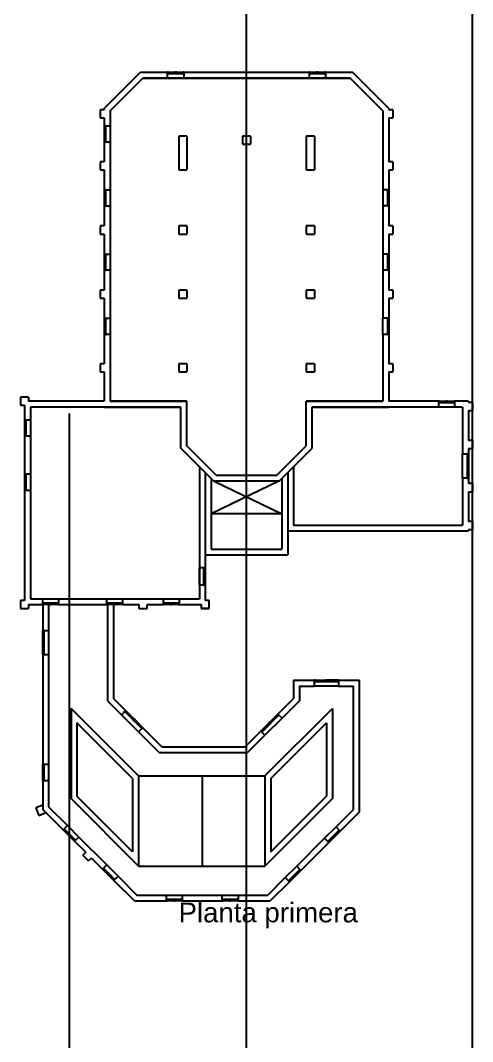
# Model space of a CAD drawing. Header units: millimetres. Extents: x 1971 to 2227, y 2630 to 3098.
# Drawn here: x 2091.8 to 2114.8, y 2922.3 to 2974.3 of the extents above; entities that cross this region are included whole.
import ezdxf

# ---------------------------------------------------------------- set-up
doc = ezdxf.new("R2010")
doc.units = ezdxf.units.MM
for name, color, linetype in [('CarpinteriaExterior', 130, 'Continuous'), ('Montaje', 7, 'Continuous'), ('PrimerPlano', 160, 'Continuous'), ('SegundoPlano', 254, 'Continuous'), ('Texto', 250, 'Continuous')]:
    doc.layers.add(name, color=color, linetype=linetype)
doc.styles.get("Standard").update_dxf_attribs({"font": 'arial.ttf'})

msp = doc.modelspace()

# ---------------------------------------------------------------- linework, layer by layer
at = {"layer": 'CarpinteriaExterior'}
for p, q in [((2099.25, 2971.685), (2100.072, 2971.685)), ((2106.466, 2971.685), (2107.288, 2971.685)), ((2099.25, 2971.618), (2100.072, 2971.618)), ((2106.466, 2971.618), (2107.288, 2971.618)), ((2096.021, 2968.957), (2096.021, 2968.135)), ((2096.089, 2968.957), (2096.089, 2968.135)), ((2096.021, 2965.685), (2096.021, 2964.863)), ((2096.089, 2965.685), (2096.089, 2964.863)), ((2110.45, 2965.685), (2110.45, 2964.863)), ((2110.517, 2965.685), (2110.517, 2964.863)), ((2096.021, 2962.413), (2096.021, 2961.591)), ((2096.021, 2962.413), (2096.089, 2962.413)), ((2096.089, 2962.413), (2096.089, 2961.591)), ((2110.45, 2962.413), (2110.45, 2961.591)), ((2110.517, 2962.413), (2110.517, 2961.591)), ((2096.089, 2961.591), (2096.021, 2961.591)), ((2096.021, 2959.141), (2096.021, 2958.319)), ((2096.089, 2959.141), (2096.089, 2958.319)), ((2110.45, 2959.141), (2110.45, 2958.319)), ((2110.517, 2959.141), (2110.517, 2958.319)), ((2113.061, 2954.919), (2113.883, 2954.919)), ((2113.061, 2954.851), (2113.883, 2954.851)), ((2091.959, 2953.965), (2091.959, 2953.142)), ((2092.026, 2953.965), (2092.026, 2953.142)), ((2114.512, 2952.225), (2114.512, 2950.992)), ((2114.579, 2952.225), (2114.579, 2950.992)), ((2091.959, 2951.201), (2091.959, 2950.379)), ((2092.026, 2951.201), (2092.026, 2950.379)), ((2101.102, 2945.538), (2101.102, 2946.391)), ((2101.169, 2945.538), (2101.169, 2946.427)), ((2101.169, 2945.538), (2101.169, 2946.427)), ((2093.698, 2944.612), (2092.876, 2944.612)), ((2096.975, 2944.612), (2096.153, 2944.612)), ((2099.844, 2944.612), (2099.022, 2944.612)), ((2093.698, 2944.545), (2092.876, 2944.545)), ((2096.975, 2944.545), (2096.153, 2944.545)), ((2099.844, 2944.545), (2099.022, 2944.545)), ((2092.89, 2942), (2092.89, 2943.233)), ((2092.89, 2943.197), (2092.89, 2942.653)), ((2092.957, 2942), (2092.957, 2943.233)), ((2106.724, 2940.688), (2107.958, 2940.688)), ((2106.724, 2940.621), (2107.958, 2940.621)), ((2107.921, 2940.688), (2107.378, 2940.688)), ((2097.064, 2939.096), (2097.936, 2938.223)), ((2097.111, 2939.143), (2097.983, 2938.271)), ((2103.996, 2938.095), (2104.868, 2938.967)), ((2104.043, 2938.048), (2104.915, 2938.92)), ((2104.842, 2938.941), (2104.458, 2938.557)), ((2097.958, 2938.296), (2097.573, 2938.681)), ((2092.89, 2935.586), (2092.89, 2936.408)), ((2092.957, 2935.586), (2092.957, 2936.408)), ((2094.512, 2932.484), (2093.93, 2933.066)), ((2094.559, 2932.532), (2093.977, 2933.113)), ((2107.996, 2933.05), (2107.414, 2932.469)), ((2108.043, 2933.003), (2107.462, 2932.421)), ((2096.515, 2930.481), (2095.934, 2931.062)), ((2096.563, 2930.528), (2095.981, 2931.109)), ((2105.992, 2931.046), (2105.411, 2930.465)), ((2106.039, 2930.999), (2105.458, 2930.417)), ((2100.008, 2929.507), (2099.186, 2929.507)), ((2102.842, 2929.507), (2102.02, 2929.507)), ((2100.008, 2929.44), (2099.186, 2929.44)), ((2102.842, 2929.44), (2102.02, 2929.44))]:
    msp.add_line(p, q, dxfattribs=at)
for points in [[(2099.287, 2971.618), (2099.287, 2971.685), (2099.25, 2971.685), (2099.25, 2971.618), (2099.287, 2971.618)], [(2099.661, 2971.618), (2099.661, 2971.685), (2099.625, 2971.685), (2099.625, 2971.618), (2099.661, 2971.618)], [(2099.698, 2971.618), (2099.698, 2971.685), (2099.661, 2971.685), (2099.661, 2971.618), (2099.698, 2971.618)], [(2100.072, 2971.618), (2100.072, 2971.685), (2100.036, 2971.685), (2100.036, 2971.618), (2100.072, 2971.618)], [(2106.502, 2971.618), (2106.502, 2971.685), (2106.466, 2971.685), (2106.466, 2971.618), (2106.502, 2971.618)], [(2106.877, 2971.618), (2106.877, 2971.685), (2106.84, 2971.685), (2106.84, 2971.618), (2106.877, 2971.618)], [(2106.913, 2971.618), (2106.913, 2971.685), (2106.877, 2971.685), (2106.877, 2971.618), (2106.913, 2971.618)], [(2107.288, 2971.618), (2107.288, 2971.685), (2107.252, 2971.685), (2107.252, 2971.618), (2107.288, 2971.618)], [(2096.021, 2968.921), (2096.089, 2968.921), (2096.089, 2968.957), (2096.021, 2968.957), (2096.021, 2968.921)], [(2096.021, 2968.546), (2096.089, 2968.546), (2096.089, 2968.582), (2096.021, 2968.582), (2096.021, 2968.546)], [(2096.021, 2968.509), (2096.089, 2968.509), (2096.089, 2968.546), (2096.021, 2968.546), (2096.021, 2968.509)], [(2096.021, 2968.135), (2096.089, 2968.135), (2096.089, 2968.171), (2096.021, 2968.171), (2096.021, 2968.135)], [(2096.021, 2965.649), (2096.089, 2965.649), (2096.089, 2965.685), (2096.021, 2965.685), (2096.021, 2965.649)], [(2110.45, 2965.649), (2110.517, 2965.649), (2110.517, 2965.685), (2110.45, 2965.685), (2110.45, 2965.649)], [(2096.021, 2965.274), (2096.089, 2965.274), (2096.089, 2965.31), (2096.021, 2965.31), (2096.021, 2965.274)], [(2096.021, 2965.238), (2096.089, 2965.238), (2096.089, 2965.274), (2096.021, 2965.274), (2096.021, 2965.238)], [(2096.021, 2964.863), (2096.089, 2964.863), (2096.089, 2964.899), (2096.021, 2964.899), (2096.021, 2964.863)], [(2110.45, 2965.274), (2110.517, 2965.274), (2110.517, 2965.31), (2110.45, 2965.31), (2110.45, 2965.274)], [(2110.45, 2965.238), (2110.517, 2965.238), (2110.517, 2965.274), (2110.45, 2965.274), (2110.45, 2965.238)], [(2110.45, 2964.863), (2110.517, 2964.863), (2110.517, 2964.899), (2110.45, 2964.899), (2110.45, 2964.863)], [(2096.021, 2962.377), (2096.089, 2962.377), (2096.089, 2962.413), (2096.021, 2962.413), (2096.021, 2962.377)], [(2110.45, 2962.377), (2110.517, 2962.377), (2110.517, 2962.413), (2110.45, 2962.413), (2110.45, 2962.377)], [(2096.021, 2962.002), (2096.089, 2962.002), (2096.089, 2962.038), (2096.021, 2962.038), (2096.021, 2962.002)], [(2096.021, 2961.966), (2096.089, 2961.966), (2096.089, 2962.002), (2096.021, 2962.002), (2096.021, 2961.966)], [(2110.45, 2962.002), (2110.517, 2962.002), (2110.517, 2962.038), (2110.45, 2962.038), (2110.45, 2962.002)], [(2110.45, 2961.966), (2110.517, 2961.966), (2110.517, 2962.002), (2110.45, 2962.002), (2110.45, 2961.966)], [(2096.021, 2961.591), (2096.089, 2961.591), (2096.089, 2961.627), (2096.021, 2961.627), (2096.021, 2961.591)], [(2110.45, 2961.591), (2110.517, 2961.591), (2110.517, 2961.627), (2110.45, 2961.627), (2110.45, 2961.591)], [(2096.021, 2959.105), (2096.089, 2959.105), (2096.089, 2959.141), (2096.021, 2959.141), (2096.021, 2959.105)], [(2096.021, 2958.73), (2096.089, 2958.73), (2096.089, 2958.766), (2096.021, 2958.766), (2096.021, 2958.73)], [(2096.021, 2958.694), (2096.089, 2958.694), (2096.089, 2958.73), (2096.021, 2958.73), (2096.021, 2958.694)], [(2110.45, 2959.105), (2110.517, 2959.105), (2110.517, 2959.141), (2110.45, 2959.141), (2110.45, 2959.105)], [(2110.45, 2958.73), (2110.517, 2958.73), (2110.517, 2958.766), (2110.45, 2958.766), (2110.45, 2958.73)], [(2110.45, 2958.694), (2110.517, 2958.694), (2110.517, 2958.73), (2110.45, 2958.73), (2110.45, 2958.694)], [(2096.021, 2958.319), (2096.089, 2958.319), (2096.089, 2958.355), (2096.021, 2958.355), (2096.021, 2958.319)], [(2110.45, 2958.319), (2110.517, 2958.319), (2110.517, 2958.355), (2110.45, 2958.355), (2110.45, 2958.319)], [(2113.097, 2954.851), (2113.097, 2954.919), (2113.061, 2954.919), (2113.061, 2954.851), (2113.097, 2954.851)], [(2113.472, 2954.851), (2113.472, 2954.919), (2113.435, 2954.919), (2113.435, 2954.851), (2113.472, 2954.851)], [(2113.508, 2954.851), (2113.508, 2954.919), (2113.472, 2954.919), (2113.472, 2954.851), (2113.508, 2954.851)], [(2113.883, 2954.851), (2113.883, 2954.919), (2113.847, 2954.919), (2113.847, 2954.851), (2113.883, 2954.851)], [(2091.959, 2953.928), (2092.026, 2953.928), (2092.026, 2953.965), (2091.959, 2953.965), (2091.959, 2953.928)], [(2091.959, 2953.553), (2092.026, 2953.553), (2092.026, 2953.59), (2091.959, 2953.59), (2091.959, 2953.553)], [(2091.959, 2953.517), (2092.026, 2953.517), (2092.026, 2953.553), (2091.959, 2953.553), (2091.959, 2953.517)], [(2091.959, 2953.142), (2092.026, 2953.142), (2092.026, 2953.179), (2091.959, 2953.179), (2091.959, 2953.142)], [(2114.512, 2952.189), (2114.579, 2952.189), (2114.579, 2952.225), (2114.512, 2952.225), (2114.512, 2952.189)], [(2114.512, 2951.608), (2114.579, 2951.608), (2114.579, 2951.645), (2114.512, 2951.645), (2114.512, 2951.608)], [(2114.512, 2951.572), (2114.579, 2951.572), (2114.579, 2951.608), (2114.512, 2951.608), (2114.512, 2951.572)], [(2091.959, 2951.165), (2092.026, 2951.165), (2092.026, 2951.201), (2091.959, 2951.201), (2091.959, 2951.165)], [(2091.959, 2950.79), (2092.026, 2950.79), (2092.026, 2950.826), (2091.959, 2950.826), (2091.959, 2950.79)], [(2114.512, 2950.992), (2114.579, 2950.992), (2114.579, 2951.028), (2114.512, 2951.028), (2114.512, 2950.992)], [(2091.959, 2950.754), (2092.026, 2950.754), (2092.026, 2950.79), (2091.959, 2950.79), (2091.959, 2950.754)], [(2091.959, 2950.379), (2092.026, 2950.379), (2092.026, 2950.415), (2091.959, 2950.415), (2091.959, 2950.379)], [(2101.169, 2946.427), (2101.102, 2946.427), (2101.102, 2946.391), (2101.169, 2946.391), (2101.169, 2946.427)], [(2101.169, 2946.019), (2101.102, 2946.019), (2101.102, 2945.983), (2101.169, 2945.983), (2101.169, 2946.019)], [(2101.169, 2945.983), (2101.102, 2945.983), (2101.102, 2945.946), (2101.169, 2945.946), (2101.169, 2945.983)], [(2101.169, 2945.574), (2101.102, 2945.574), (2101.102, 2945.538), (2101.169, 2945.538), (2101.169, 2945.574)], [(2092.876, 2944.612), (2092.876, 2944.545), (2092.913, 2944.545), (2092.913, 2944.612), (2092.876, 2944.612)], [(2093.251, 2944.612), (2093.251, 2944.545), (2093.287, 2944.545), (2093.287, 2944.612), (2093.251, 2944.612)], [(2093.287, 2944.612), (2093.287, 2944.545), (2093.324, 2944.545), (2093.324, 2944.612), (2093.287, 2944.612)], [(2093.662, 2944.612), (2093.662, 2944.545), (2093.698, 2944.545), (2093.698, 2944.612), (2093.662, 2944.612)], [(2096.153, 2944.612), (2096.153, 2944.545), (2096.189, 2944.545), (2096.189, 2944.612), (2096.153, 2944.612)], [(2096.528, 2944.612), (2096.528, 2944.545), (2096.564, 2944.545), (2096.564, 2944.612), (2096.528, 2944.612)], [(2096.564, 2944.612), (2096.564, 2944.545), (2096.601, 2944.545), (2096.601, 2944.612), (2096.564, 2944.612)], [(2096.939, 2944.612), (2096.939, 2944.545), (2096.975, 2944.545), (2096.975, 2944.612), (2096.939, 2944.612)], [(2099.022, 2944.612), (2099.022, 2944.545), (2099.058, 2944.545), (2099.058, 2944.612), (2099.022, 2944.612)], [(2099.397, 2944.612), (2099.397, 2944.545), (2099.433, 2944.545), (2099.433, 2944.612), (2099.397, 2944.612)], [(2099.433, 2944.612), (2099.433, 2944.545), (2099.47, 2944.545), (2099.47, 2944.612), (2099.433, 2944.612)], [(2099.808, 2944.612), (2099.808, 2944.545), (2099.844, 2944.545), (2099.844, 2944.612), (2099.808, 2944.612)], [(2092.957, 2943.233), (2092.89, 2943.233), (2092.89, 2943.197), (2092.957, 2943.197), (2092.957, 2943.233)], [(2092.957, 2942.653), (2092.89, 2942.653), (2092.89, 2942.616), (2092.957, 2942.616), (2092.957, 2942.653)], [(2092.957, 2942.616), (2092.89, 2942.616), (2092.89, 2942.58), (2092.957, 2942.58), (2092.957, 2942.616)], [(2092.957, 2942.036), (2092.89, 2942.036), (2092.89, 2942), (2092.957, 2942), (2092.957, 2942.036)], [(2106.761, 2940.621), (2106.761, 2940.688), (2106.724, 2940.688), (2106.724, 2940.621), (2106.761, 2940.621)], [(2107.341, 2940.621), (2107.341, 2940.688), (2107.305, 2940.688), (2107.305, 2940.621), (2107.341, 2940.621)], [(2107.378, 2940.621), (2107.378, 2940.688), (2107.341, 2940.688), (2107.341, 2940.621), (2107.378, 2940.621)], [(2107.958, 2940.621), (2107.958, 2940.688), (2107.921, 2940.688), (2107.921, 2940.621), (2107.958, 2940.621)], [(2097.09, 2939.07), (2097.137, 2939.117), (2097.111, 2939.143), (2097.064, 2939.096), (2097.09, 2939.07)], [(2104.915, 2938.92), (2104.868, 2938.967), (2104.842, 2938.941), (2104.89, 2938.894), (2104.915, 2938.92)], [(2097.5, 2938.659), (2097.547, 2938.707), (2097.522, 2938.733), (2097.474, 2938.685), (2097.5, 2938.659)], [(2097.526, 2938.634), (2097.573, 2938.681), (2097.547, 2938.707), (2097.5, 2938.659), (2097.526, 2938.634)], [(2104.479, 2938.484), (2104.432, 2938.531), (2104.406, 2938.505), (2104.454, 2938.458), (2104.479, 2938.484)], [(2104.505, 2938.509), (2104.458, 2938.557), (2104.432, 2938.531), (2104.479, 2938.484), (2104.505, 2938.509)], [(2097.936, 2938.223), (2097.983, 2938.271), (2097.958, 2938.296), (2097.91, 2938.249), (2097.936, 2938.223)], [(2104.069, 2938.073), (2104.022, 2938.121), (2103.996, 2938.095), (2104.043, 2938.048), (2104.069, 2938.073)], [(2092.957, 2936.408), (2092.89, 2936.408), (2092.89, 2936.372), (2092.957, 2936.372), (2092.957, 2936.408)], [(2092.957, 2936.034), (2092.89, 2936.034), (2092.89, 2935.997), (2092.957, 2935.997), (2092.957, 2936.034)], [(2092.957, 2935.997), (2092.89, 2935.997), (2092.89, 2935.961), (2092.957, 2935.961), (2092.957, 2935.997)], [(2092.957, 2935.622), (2092.89, 2935.622), (2092.89, 2935.586), (2092.957, 2935.586), (2092.957, 2935.622)], [(2093.977, 2933.113), (2093.93, 2933.066), (2093.956, 2933.04), (2094.003, 2933.088), (2093.977, 2933.113)], [(2094.242, 2932.848), (2094.195, 2932.801), (2094.221, 2932.775), (2094.268, 2932.823), (2094.242, 2932.848)], [(2094.268, 2932.823), (2094.221, 2932.775), (2094.247, 2932.749), (2094.294, 2932.797), (2094.268, 2932.823)], [(2107.679, 2932.734), (2107.727, 2932.686), (2107.753, 2932.712), (2107.705, 2932.759), (2107.679, 2932.734)], [(2107.705, 2932.759), (2107.753, 2932.712), (2107.778, 2932.738), (2107.731, 2932.785), (2107.705, 2932.759)], [(2107.97, 2933.024), (2108.018, 2932.977), (2108.043, 2933.003), (2107.996, 2933.05), (2107.97, 2933.024)], [(2094.533, 2932.558), (2094.486, 2932.51), (2094.512, 2932.484), (2094.559, 2932.532), (2094.533, 2932.558)], [(2107.414, 2932.469), (2107.462, 2932.421), (2107.488, 2932.447), (2107.44, 2932.494), (2107.414, 2932.469)], [(2095.981, 2931.109), (2095.934, 2931.062), (2095.96, 2931.036), (2096.007, 2931.084), (2095.981, 2931.109)], [(2105.966, 2931.021), (2106.014, 2930.973), (2106.039, 2930.999), (2105.992, 2931.046), (2105.966, 2931.021)], [(2096.246, 2930.844), (2096.199, 2930.797), (2096.225, 2930.771), (2096.272, 2930.819), (2096.246, 2930.844)], [(2096.272, 2930.819), (2096.225, 2930.771), (2096.25, 2930.746), (2096.298, 2930.793), (2096.272, 2930.819)], [(2096.537, 2930.554), (2096.49, 2930.506), (2096.515, 2930.481), (2096.563, 2930.528), (2096.537, 2930.554)], [(2105.676, 2930.73), (2105.723, 2930.682), (2105.749, 2930.708), (2105.701, 2930.756), (2105.676, 2930.73)], [(2105.701, 2930.756), (2105.749, 2930.708), (2105.774, 2930.734), (2105.727, 2930.781), (2105.701, 2930.756)], [(2105.411, 2930.465), (2105.458, 2930.417), (2105.484, 2930.443), (2105.436, 2930.491), (2105.411, 2930.465)], [(2099.186, 2929.507), (2099.186, 2929.44), (2099.222, 2929.44), (2099.222, 2929.507), (2099.186, 2929.507)], [(2099.561, 2929.507), (2099.561, 2929.44), (2099.597, 2929.44), (2099.597, 2929.507), (2099.561, 2929.507)], [(2099.597, 2929.507), (2099.597, 2929.44), (2099.633, 2929.44), (2099.633, 2929.507), (2099.597, 2929.507)], [(2099.972, 2929.507), (2099.972, 2929.44), (2100.008, 2929.44), (2100.008, 2929.507), (2099.972, 2929.507)], [(2102.02, 2929.507), (2102.02, 2929.44), (2102.056, 2929.44), (2102.056, 2929.507), (2102.02, 2929.507)], [(2102.395, 2929.507), (2102.395, 2929.44), (2102.431, 2929.44), (2102.431, 2929.507), (2102.395, 2929.507)], [(2102.431, 2929.507), (2102.431, 2929.44), (2102.467, 2929.44), (2102.467, 2929.507), (2102.431, 2929.507)], [(2102.806, 2929.507), (2102.806, 2929.44), (2102.842, 2929.44), (2102.842, 2929.507), (2102.806, 2929.507)]]:
    msp.add_lwpolyline(points, dxfattribs=at)
at = {"layer": 'Montaje'}
for p, q in [((2103.269, 2803.391), (2103.269, 3097.949)), ((2114.785, 2815.664), (2114.785, 2995.834)), ((2094.247, 2811.405), (2094.247, 2954.285))]:
    msp.add_line(p, q, dxfattribs=at)
at = {"layer": 'PrimerPlano'}
for p, q in [((2096.021, 2969.836), (2097.871, 2971.685)), ((2097.871, 2971.685), (2108.667, 2971.685)), ((2097.871, 2971.685), (2099.25, 2971.685)), ((2099.25, 2971.384), (2099.25, 2971.685)), ((2100.072, 2971.685), (2106.466, 2971.685)), ((2100.072, 2971.685), (2100.072, 2971.384)), ((2106.466, 2971.685), (2106.466, 2971.384)), ((2107.288, 2971.685), (2108.667, 2971.685)), ((2107.288, 2971.685), (2107.288, 2971.384)), ((2110.517, 2969.836), (2108.667, 2971.685)), ((2096.323, 2969.711), (2097.996, 2971.384)), ((2097.996, 2971.384), (2108.542, 2971.384)), ((2099.25, 2971.384), (2097.996, 2971.384)), ((2106.466, 2971.384), (2100.072, 2971.384)), ((2108.542, 2971.384), (2107.288, 2971.384)), ((2110.215, 2969.711), (2108.542, 2971.384)), ((2095.816, 2969.768), (2095.816, 2969.357)), ((2096.021, 2969.768), (2095.816, 2969.768)), ((2096.021, 2969.836), (2096.021, 2969.768)), ((2096.323, 2969.711), (2096.323, 2968.957)), ((2110.215, 2969.711), (2110.215, 2965.685)), ((2110.517, 2969.836), (2110.517, 2969.768)), ((2110.722, 2969.768), (2110.517, 2969.768)), ((2110.722, 2969.768), (2110.722, 2969.357)), ((2095.816, 2969.357), (2096.021, 2969.357)), ((2096.021, 2969.357), (2096.021, 2967.115)), ((2110.517, 2969.357), (2110.517, 2967.115)), ((2110.517, 2969.357), (2110.722, 2969.357)), ((2096.021, 2968.957), (2096.323, 2968.957)), ((2096.021, 2968.135), (2096.323, 2968.135)), ((2096.323, 2968.135), (2096.323, 2965.685)), ((2099.814, 2968.42), (2099.814, 2966.704)), ((2100.225, 2968.42), (2099.814, 2968.42)), ((2100.225, 2968.42), (2100.225, 2966.704)), ((2103.064, 2968.42), (2103.064, 2968.009)), ((2103.475, 2968.42), (2103.064, 2968.42)), ((2103.064, 2968.009), (2103.475, 2968.009)), ((2103.475, 2968.42), (2103.475, 2968.009)), ((2106.313, 2968.42), (2106.313, 2966.704)), ((2106.725, 2968.42), (2106.313, 2968.42)), ((2106.725, 2968.42), (2106.725, 2966.704)), ((2095.816, 2967.115), (2095.816, 2966.704)), ((2096.021, 2967.115), (2095.816, 2967.115)), ((2110.722, 2967.115), (2110.517, 2967.115)), ((2110.722, 2967.115), (2110.722, 2966.704)), ((2095.816, 2966.704), (2096.021, 2966.704)), ((2096.021, 2966.704), (2096.021, 2965.685)), ((2099.814, 2966.704), (2100.225, 2966.704)), ((2106.313, 2966.704), (2106.725, 2966.704)), ((2110.517, 2966.704), (2110.517, 2963.844)), ((2110.517, 2966.704), (2110.722, 2966.704)), ((2096.021, 2965.685), (2096.323, 2965.685)), ((2110.517, 2965.685), (2110.215, 2965.685)), ((2096.021, 2964.863), (2096.021, 2963.844)), ((2096.021, 2964.863), (2096.323, 2964.863)), ((2096.323, 2964.863), (2096.323, 2962.629)), ((2110.215, 2964.863), (2110.215, 2962.413)), ((2110.517, 2964.863), (2110.215, 2964.863)), ((2095.816, 2963.844), (2095.816, 2963.432)), ((2096.021, 2963.844), (2095.816, 2963.844)), ((2099.814, 2963.844), (2099.814, 2963.432)), ((2100.225, 2963.844), (2099.814, 2963.844)), ((2100.225, 2963.844), (2100.225, 2963.432)), ((2106.313, 2963.844), (2106.313, 2963.432)), ((2106.725, 2963.844), (2106.313, 2963.844)), ((2106.725, 2963.844), (2106.725, 2963.432)), ((2110.722, 2963.844), (2110.517, 2963.844)), ((2110.722, 2963.844), (2110.722, 2963.432)), ((2095.816, 2963.432), (2096.021, 2963.432)), ((2096.021, 2963.432), (2096.021, 2962.629)), ((2099.814, 2963.432), (2100.225, 2963.432)), ((2106.313, 2963.432), (2106.725, 2963.432)), ((2110.517, 2963.432), (2110.517, 2960.572)), ((2110.517, 2963.432), (2110.722, 2963.432)), ((2096.021, 2962.629), (2096.021, 2962.413)), ((2096.021, 2962.413), (2096.323, 2962.413)), ((2096.323, 2962.629), (2096.323, 2962.629)), ((2096.323, 2962.629), (2096.323, 2962.413)), ((2110.517, 2962.413), (2110.215, 2962.413)), ((2096.021, 2961.591), (2096.021, 2960.572)), ((2096.323, 2961.591), (2096.021, 2961.591)), ((2096.323, 2961.591), (2096.323, 2959.141)), ((2110.215, 2961.591), (2110.215, 2959.141)), ((2110.517, 2961.591), (2110.215, 2961.591)), ((2095.816, 2960.572), (2095.816, 2960.16)), ((2096.021, 2960.572), (2095.816, 2960.572)), ((2099.814, 2960.572), (2099.814, 2960.16)), ((2100.225, 2960.572), (2099.814, 2960.572)), ((2100.225, 2960.572), (2100.225, 2960.16)), ((2106.313, 2960.572), (2106.313, 2960.16)), ((2106.725, 2960.572), (2106.313, 2960.572)), ((2106.725, 2960.572), (2106.725, 2960.16)), ((2110.722, 2960.572), (2110.517, 2960.572)), ((2110.722, 2960.572), (2110.722, 2960.16)), ((2095.816, 2960.16), (2096.021, 2960.16)), ((2096.021, 2960.16), (2096.021, 2956.824)), ((2099.814, 2960.16), (2100.225, 2960.16)), ((2106.313, 2960.16), (2106.725, 2960.16)), ((2110.517, 2960.16), (2110.517, 2956.824)), ((2110.517, 2960.16), (2110.722, 2960.16)), ((2096.021, 2959.141), (2096.323, 2959.141)), ((2110.517, 2959.141), (2110.215, 2959.141)), ((2096.323, 2958.319), (2096.021, 2958.319)), ((2096.323, 2958.319), (2096.323, 2954.919)), ((2110.215, 2958.319), (2110.215, 2954.919)), ((2110.517, 2958.319), (2110.215, 2958.319)), ((2095.816, 2956.824), (2095.816, 2956.413)), ((2096.021, 2956.824), (2095.816, 2956.824)), ((2099.814, 2956.824), (2099.814, 2956.413)), ((2100.225, 2956.824), (2099.814, 2956.824)), ((2100.225, 2956.824), (2100.225, 2956.413)), ((2106.313, 2956.824), (2106.313, 2956.413)), ((2106.725, 2956.824), (2106.313, 2956.824)), ((2106.725, 2956.824), (2106.725, 2956.413)), ((2110.722, 2956.824), (2110.517, 2956.824)), ((2110.722, 2956.824), (2110.722, 2956.413)), ((2095.816, 2956.413), (2096.021, 2956.413)), ((2096.021, 2956.413), (2096.021, 2954.919)), ((2099.814, 2956.413), (2100.225, 2956.413)), ((2106.313, 2956.413), (2106.725, 2956.413)), ((2110.517, 2956.413), (2110.517, 2954.919)), ((2110.517, 2956.413), (2110.722, 2956.413)), ((2091.754, 2955.124), (2091.754, 2954.713)), ((2092.165, 2955.124), (2091.754, 2955.124)), ((2092.165, 2955.124), (2092.165, 2954.919)), ((2091.754, 2954.713), (2091.959, 2954.713)), ((2091.959, 2954.713), (2091.959, 2953.965)), ((2096.021, 2954.919), (2092.165, 2954.919)), ((2099.923, 2954.617), (2092.261, 2954.617)), ((2092.261, 2954.617), (2092.261, 2953.965)), ((2096.021, 2954.617), (2098.568, 2954.617)), ((2100.225, 2954.919), (2096.323, 2954.919)), ((2096.323, 2954.919), (2098.568, 2954.919)), ((2098.568, 2954.919), (2100.225, 2954.919)), ((2098.568, 2954.617), (2099.923, 2954.617)), ((2099.923, 2952.521), (2099.923, 2954.617)), ((2099.923, 2952.521), (2099.923, 2954.617)), ((2100.225, 2952.646), (2100.225, 2954.919)), ((2100.225, 2952.646), (2100.225, 2954.919)), ((2106.313, 2952.646), (2106.313, 2954.919)), ((2106.313, 2954.919), (2108.86, 2954.919)), ((2106.313, 2952.646), (2106.313, 2954.919)), ((2110.215, 2954.919), (2106.313, 2954.919)), ((2113.061, 2954.617), (2106.615, 2954.617)), ((2106.615, 2952.521), (2106.615, 2954.617)), ((2106.615, 2954.617), (2108.86, 2954.617)), ((2106.615, 2952.521), (2106.615, 2954.617)), ((2108.86, 2954.919), (2110.215, 2954.919)), ((2108.86, 2954.617), (2110.517, 2954.617)), ((2113.061, 2954.919), (2110.517, 2954.919)), ((2113.061, 2954.617), (2113.061, 2954.919)), ((2114.579, 2954.919), (2113.883, 2954.919)), ((2113.883, 2954.617), (2113.883, 2954.919)), ((2114.277, 2954.617), (2113.883, 2954.617)), ((2114.277, 2954.617), (2114.277, 2952.225)), ((2114.579, 2954.919), (2114.579, 2954.851)), ((2114.785, 2954.851), (2114.579, 2954.851)), ((2114.785, 2954.851), (2114.785, 2954.44)), ((2091.959, 2953.965), (2092.261, 2953.965)), ((2114.579, 2954.44), (2114.579, 2952.917)), ((2114.579, 2954.44), (2114.785, 2954.44)), ((2091.959, 2953.142), (2091.959, 2951.201)), ((2091.959, 2953.142), (2092.261, 2953.142)), ((2092.261, 2953.142), (2092.261, 2951.201)), ((2114.785, 2952.917), (2114.579, 2952.917)), ((2114.785, 2952.917), (2114.785, 2952.506)), ((2101.596, 2950.848), (2099.923, 2952.521)), ((2101.596, 2950.848), (2099.923, 2952.521)), ((2101.721, 2951.149), (2100.225, 2952.646)), ((2101.721, 2951.149), (2100.225, 2952.646)), ((2104.817, 2951.149), (2106.313, 2952.646)), ((2104.817, 2951.149), (2106.313, 2952.646)), ((2104.942, 2950.848), (2106.615, 2952.521)), ((2104.942, 2950.848), (2106.615, 2952.521)), ((2114.579, 2952.506), (2114.579, 2952.225)), ((2114.579, 2952.506), (2114.785, 2952.506)), ((2114.277, 2952.225), (2114.579, 2952.225)), ((2100.868, 2951.576), (2100.868, 2944.846)), ((2105.671, 2951.576), (2105.671, 2948.6)), ((2092.261, 2951.201), (2091.959, 2951.201)), ((2101.169, 2951.274), (2101.169, 2944.75)), ((2101.471, 2950.973), (2101.471, 2947.376)), ((2101.596, 2950.848), (2104.942, 2950.848)), ((2101.596, 2950.848), (2104.942, 2950.848)), ((2101.721, 2951.149), (2104.817, 2951.149)), ((2101.721, 2951.149), (2104.817, 2951.149)), ((2105.067, 2950.973), (2105.067, 2947.376)), ((2105.369, 2951.274), (2105.369, 2947.075)), ((2114.277, 2950.992), (2114.277, 2948.6)), ((2114.579, 2950.992), (2114.277, 2950.992)), ((2114.579, 2950.992), (2114.579, 2950.71)), ((2091.959, 2950.379), (2091.959, 2944.75)), ((2091.959, 2950.379), (2092.261, 2950.379)), ((2092.261, 2950.379), (2092.261, 2944.846)), ((2114.785, 2950.71), (2114.579, 2950.71)), ((2114.579, 2950.299), (2114.579, 2948.776)), ((2114.579, 2950.299), (2114.785, 2950.299)), ((2114.785, 2950.71), (2114.785, 2950.299)), ((2105.067, 2949.175), (2101.471, 2949.175)), ((2101.471, 2949.175), (2101.471, 2949.175)), ((2114.785, 2948.776), (2114.579, 2948.776)), ((2114.785, 2948.776), (2114.785, 2948.365)), ((2105.369, 2948.298), (2114.579, 2948.298)), ((2105.671, 2948.6), (2114.277, 2948.6)), ((2114.579, 2948.365), (2114.579, 2948.298)), ((2114.579, 2948.365), (2114.785, 2948.365)), ((2101.471, 2947.376), (2105.067, 2947.376)), ((2101.169, 2947.075), (2105.369, 2947.075)), ((2101.102, 2946.427), (2100.868, 2946.427)), ((2101.102, 2945.538), (2100.868, 2945.538)), ((2091.754, 2944.75), (2091.754, 2944.339)), ((2091.959, 2944.75), (2091.754, 2944.75)), ((2092.261, 2944.846), (2092.876, 2944.846)), ((2092.876, 2944.846), (2092.876, 2944.612)), ((2093.698, 2944.846), (2096.153, 2944.846)), ((2093.698, 2944.846), (2093.698, 2944.612)), ((2096.153, 2944.612), (2096.153, 2944.846)), ((2096.975, 2944.846), (2099.022, 2944.846)), ((2096.975, 2944.612), (2096.975, 2944.846)), ((2099.022, 2944.846), (2099.022, 2944.612)), ((2099.844, 2944.846), (2100.868, 2944.846)), ((2099.844, 2944.846), (2099.844, 2944.612)), ((2101.375, 2944.75), (2101.169, 2944.75)), ((2101.375, 2944.339), (2101.375, 2944.75)), ((2091.754, 2944.339), (2092.165, 2944.339)), ((2092.165, 2944.545), (2092.876, 2944.545)), ((2092.165, 2944.545), (2092.165, 2944.339)), ((2092.89, 2944.545), (2092.89, 2943.233)), ((2093.191, 2944.545), (2093.191, 2943.233)), ((2093.698, 2944.545), (2096.153, 2944.545)), ((2096.191, 2944.545), (2096.191, 2939.636)), ((2096.493, 2944.545), (2096.493, 2939.761)), ((2096.975, 2944.545), (2097.793, 2944.545)), ((2097.793, 2944.545), (2097.793, 2944.339)), ((2097.793, 2944.339), (2098.204, 2944.339)), ((2098.204, 2944.545), (2099.022, 2944.545)), ((2098.204, 2944.339), (2098.204, 2944.545)), ((2099.844, 2944.545), (2100.964, 2944.545)), ((2100.964, 2944.545), (2100.964, 2944.339)), ((2101.375, 2944.339), (2100.964, 2944.339)), ((2100.964, 2944.339), (2101.375, 2944.339)), ((2092.89, 2943.233), (2093.191, 2943.233)), ((2092.89, 2942), (2092.89, 2936.408)), ((2092.89, 2942), (2093.191, 2942)), ((2093.191, 2942), (2093.191, 2936.408)), ((2105.662, 2940.688), (2105.662, 2939.761)), ((2105.662, 2940.688), (2106.724, 2940.688)), ((2106.724, 2940.621), (2106.724, 2940.386)), ((2107.958, 2940.688), (2109.02, 2940.688)), ((2107.958, 2940.621), (2107.958, 2940.386)), ((2109.02, 2933.98), (2109.02, 2940.688)), ((2105.964, 2940.386), (2105.964, 2939.636)), ((2105.964, 2940.386), (2106.724, 2940.386)), ((2107.958, 2940.386), (2108.719, 2940.386)), ((2108.719, 2934.105), (2108.719, 2940.386)), ((2096.191, 2939.636), (2096.898, 2938.93)), ((2097.111, 2939.143), (2096.493, 2939.761)), ((2104.868, 2938.967), (2105.662, 2939.761)), ((2105.964, 2939.636), (2105.081, 2938.754)), ((2097.77, 2935.812), (2094.33, 2939.253)), ((2094.33, 2939.253), (2094.33, 2934.653)), ((2097.111, 2939.143), (2096.898, 2938.93)), ((2104.209, 2935.812), (2107.649, 2939.253)), ((2104.868, 2938.967), (2105.081, 2938.754)), ((2107.649, 2939.253), (2107.649, 2934.653)), ((2097.468, 2935.687), (2094.631, 2938.524)), ((2094.631, 2938.524), (2094.631, 2934.777)), ((2104.511, 2935.687), (2107.348, 2938.524)), ((2107.348, 2938.524), (2107.348, 2934.777)), ((2097.983, 2938.271), (2097.77, 2938.057)), ((2097.77, 2938.057), (2098.828, 2936.999)), ((2098.953, 2937.301), (2097.983, 2938.271)), ((2103.202, 2937.301), (2103.996, 2938.095)), ((2104.209, 2937.882), (2103.327, 2936.999)), ((2103.996, 2938.095), (2104.209, 2937.882)), ((2098.953, 2937.301), (2103.202, 2937.301)), ((2098.828, 2936.999), (2103.327, 2936.999)), ((2092.89, 2936.408), (2093.191, 2936.408)), ((2097.77, 2935.812), (2097.77, 2931.212)), ((2097.77, 2935.812), (2104.209, 2935.812)), ((2101.014, 2935.812), (2101.014, 2931.212)), ((2104.209, 2935.812), (2104.209, 2931.212)), ((2092.89, 2935.586), (2092.89, 2934.106)), ((2092.89, 2935.586), (2093.191, 2935.586)), ((2093.191, 2935.586), (2093.191, 2934.231)), ((2097.468, 2935.687), (2097.468, 2931.941)), ((2104.511, 2935.687), (2104.511, 2931.941)), ((2097.468, 2931.941), (2094.631, 2934.777)), ((2104.511, 2931.941), (2107.348, 2934.777)), ((2107.649, 2935.079), (2107.67, 2935.1)), ((2092.89, 2934.329), (2092.536, 2934.182)), ((2092.536, 2934.182), (2092.693, 2933.802)), ((2093.191, 2934.231), (2094.143, 2933.279)), ((2097.77, 2931.212), (2094.33, 2934.653)), ((2107.649, 2934.653), (2104.209, 2931.212)), ((2092.693, 2933.802), (2093.047, 2933.949)), ((2093.93, 2933.066), (2092.89, 2934.106)), ((2107.83, 2933.216), (2108.719, 2934.105)), ((2109.02, 2933.98), (2108.043, 2933.003)), ((2093.977, 2933.113), (2094.143, 2933.279)), ((2107.83, 2933.216), (2107.996, 2933.05)), ((2094.559, 2932.532), (2094.725, 2932.698)), ((2094.725, 2932.698), (2096.147, 2931.275)), ((2105.826, 2931.212), (2107.249, 2932.635)), ((2107.249, 2932.635), (2107.414, 2932.469)), ((2095.077, 2931.919), (2094.512, 2932.484)), ((2107.462, 2932.421), (2106.039, 2930.999)), ((2095.077, 2931.919), (2094.932, 2931.773)), ((2095.223, 2931.482), (2094.932, 2931.773)), ((2095.223, 2931.482), (2095.368, 2931.628)), ((2095.934, 2931.062), (2095.368, 2931.628)), ((2095.981, 2931.109), (2096.147, 2931.275)), ((2097.77, 2931.212), (2104.209, 2931.212)), ((2105.826, 2931.212), (2105.992, 2931.046)), ((2096.563, 2930.528), (2096.729, 2930.694)), ((2096.729, 2930.694), (2097.681, 2929.742)), ((2104.356, 2929.742), (2105.245, 2930.631)), ((2105.245, 2930.631), (2105.411, 2930.465)), ((2097.556, 2929.44), (2096.515, 2930.481)), ((2105.458, 2930.417), (2104.481, 2929.44)), ((2097.681, 2929.742), (2099.186, 2929.742)), ((2099.186, 2929.507), (2099.186, 2929.742)), ((2100.008, 2929.742), (2102.02, 2929.742)), ((2100.008, 2929.507), (2100.008, 2929.742)), ((2102.02, 2929.742), (2102.02, 2929.507)), ((2102.842, 2929.742), (2104.356, 2929.742)), ((2102.842, 2929.742), (2102.842, 2929.507)), ((2097.556, 2929.44), (2099.186, 2929.44)), ((2100.008, 2929.44), (2102.02, 2929.44)), ((2102.842, 2929.44), (2104.481, 2929.44))]:
    msp.add_line(p, q, dxfattribs=at)
at = {"layer": 'SegundoPlano'}
for p, q in [((2100.072, 2971.384), (2099.25, 2971.384)), ((2107.288, 2971.384), (2106.466, 2971.384)), ((2096.323, 2968.957), (2096.323, 2968.135)), ((2096.323, 2965.685), (2096.323, 2964.863)), ((2110.215, 2965.685), (2110.215, 2964.863)), ((2096.323, 2962.413), (2096.323, 2961.591)), ((2110.215, 2962.413), (2110.215, 2961.591)), ((2096.323, 2959.141), (2096.323, 2958.319)), ((2110.215, 2958.319), (2110.215, 2959.141)), ((2113.883, 2954.617), (2113.061, 2954.617)), ((2092.261, 2953.965), (2092.261, 2953.142)), ((2114.277, 2950.992), (2114.277, 2952.225)), ((2092.261, 2951.201), (2092.261, 2950.379)), ((2104.942, 2950.848), (2101.471, 2949.175)), ((2101.596, 2950.848), (2105.067, 2949.175)), ((2100.868, 2945.538), (2100.868, 2946.427)), ((2092.876, 2944.846), (2093.698, 2944.846)), ((2096.153, 2944.846), (2096.975, 2944.846)), ((2099.022, 2944.846), (2099.844, 2944.846)), ((2093.191, 2943.233), (2093.191, 2942)), ((2107.958, 2940.386), (2106.724, 2940.386)), ((2097.77, 2938.057), (2096.898, 2938.93)), ((2105.081, 2938.754), (2104.209, 2937.882)), ((2093.191, 2936.408), (2093.191, 2935.586)), ((2094.143, 2933.279), (2094.725, 2932.698)), ((2107.249, 2932.635), (2107.83, 2933.216)), ((2096.147, 2931.275), (2096.729, 2930.694)), ((2105.245, 2930.631), (2105.826, 2931.212)), ((2099.186, 2929.742), (2100.008, 2929.742)), ((2102.02, 2929.742), (2102.842, 2929.742))]:
    msp.add_line(p, q, dxfattribs=at)

# ---------------------------------------------------------------- texts
at = {"layer": 'Texto', "insert": (2099.809, 2929.355), "char_height": 1.00583, "attachment_point": 1}
msp.add_mtext_dynamic_manual_height_columns('Planta primera', width=15.7272, gutter_width=5.029, heights=[1.186], dxfattribs=at)

doc.saveas('drawing.dxf')
